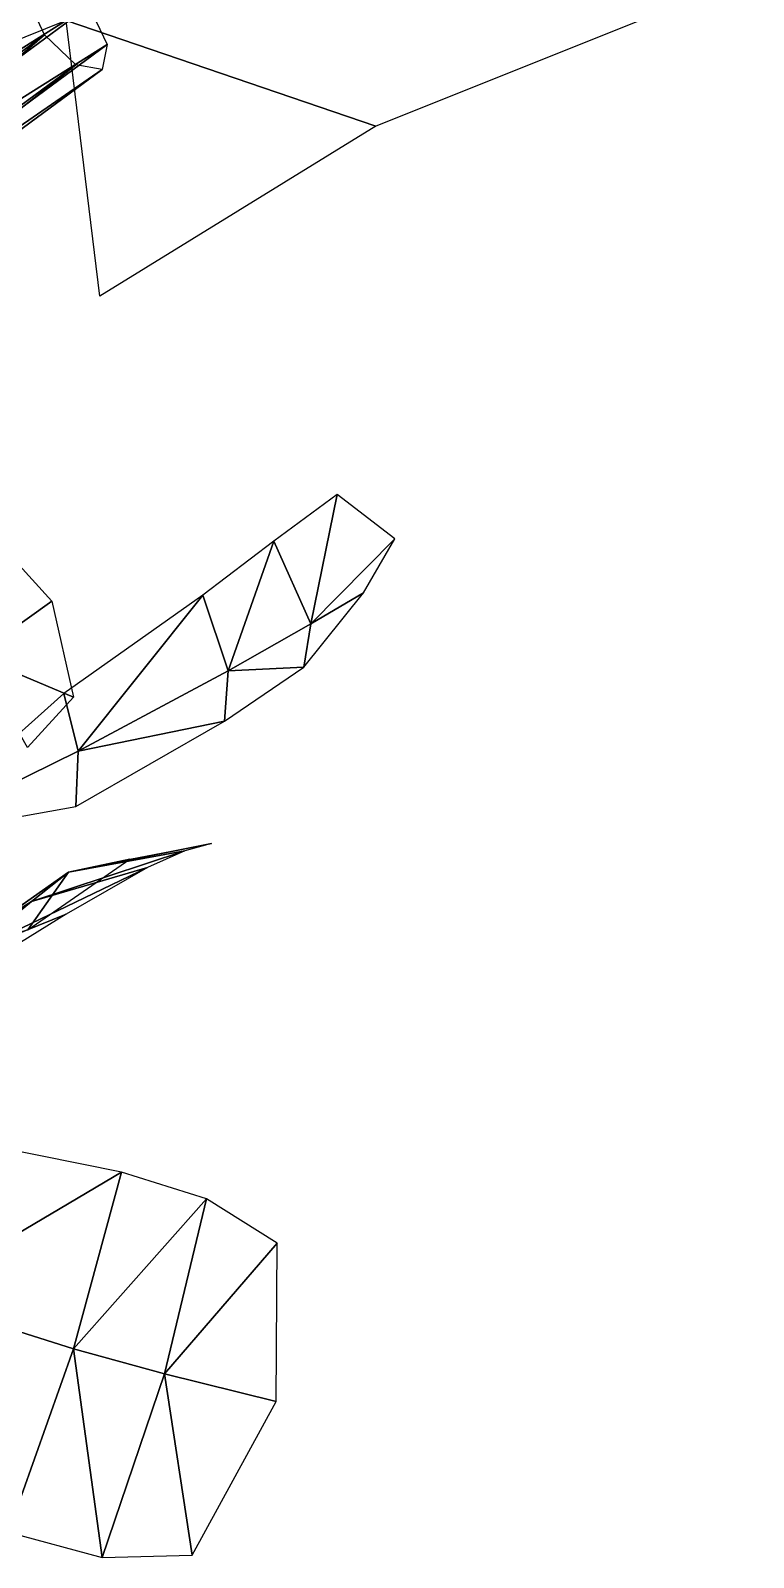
# Model space of a CAD drawing. Extents: x -6.8 to 6.8, y -29 to 29.
# Drawn here: x 3.351 to 4.858, y 4.852 to 8.034 of the extents above; entities that cross this region are included whole.
import ezdxf

# ---------------------------------------------------------------- set-up
doc = ezdxf.new("R2010")
doc.units = 0

msp = doc.modelspace()

# ---------------------------------------------------------------- linework, layer by layer
at = {"layer": 'flowers0', "color": 1}
for points in [[(3.93505, 6.7973, 5.01007), (3.99005, 7.06732, 4.74005), (3.85754, 6.96954, 4.67254)], [(4.11004, 6.97454, 5.04254), (3.99005, 7.06732, 4.74005), (3.93505, 6.7973, 5.01007)], [(3.76257, 6.69982, 4.99505), (3.85754, 6.96954, 4.67254), (3.71002, 6.85729, 4.64257)], [(3.93505, 6.7973, 5.01007), (3.85754, 6.96954, 4.67254), (3.76257, 6.69982, 4.99505)], [(3.93505, 6.7973, 5.01007), (4.04504, 6.8623, 5.38006), (4.11004, 6.97454, 5.04254)], [(3.23504, 6.73107, 6.11505), (3.32006, 6.9273, 5.88757), (3.39508, 6.84478, 6.15258)], [(3.39508, 6.84478, 6.15258), (3.44006, 6.64483, 6.33007), (3.23504, 6.73107, 6.11505)], [(3.45007, 6.53228, 4.95355), (3.71002, 6.85729, 4.64257), (3.42004, 6.65234, 4.63256)], [(3.76257, 6.69982, 4.99505), (3.71002, 6.85729, 4.64257), (3.45007, 6.53228, 4.95355)], [(3.93505, 6.7973, 5.01007), (3.92004, 6.70733, 5.40502), (4.04504, 6.8623, 5.38006)], [(3.76257, 6.69982, 4.99505), (3.92004, 6.70733, 5.40502), (3.93505, 6.7973, 5.01007)], [(3.23504, 6.73107, 6.11505), (3.44006, 6.64483, 6.33007), (3.34405, 6.53979, 6.33508)], [(3.75506, 6.59478, 5.38507), (3.76257, 6.69982, 4.99505), (3.45007, 6.53228, 4.95355)], [(3.75506, 6.59478, 5.38507), (3.92004, 6.70733, 5.40502), (3.76257, 6.69982, 4.99505)], [(3.45007, 6.53228, 4.95355), (3.42004, 6.65234, 4.63256), (3.08428, 6.35229, 4.91253)], [(3.44506, 6.41729, 5.27258), (3.75506, 6.59478, 5.38507), (3.45007, 6.53228, 4.95355)], [(3.08428, 6.35229, 4.91253), (3.44506, 6.41729, 5.27258), (3.45007, 6.53228, 4.95355)], [(3.43005, 6.27984, 3.76257), (3.72753, 6.33984, 3.81756), (3.67254, 6.32482, 3.94903)], [(3.55755, 6.30731, 3.61254), (3.72753, 6.33984, 3.81756), (3.43005, 6.27984, 3.76257)], [(3.43005, 6.27984, 3.76257), (3.34478, 6.15979, 3.48504), (3.55755, 6.30731, 3.61254)], [(3.35253, 6.21881, 3.88757), (3.67254, 6.32482, 3.94903), (3.59429, 6.28979, 4.07257)], [(3.43005, 6.27984, 3.76257), (3.67254, 6.32482, 3.94903), (3.35253, 6.21881, 3.88757)], [(3.43005, 6.27984, 3.76257), (3.21252, 6.12731, 3.57757), (3.34478, 6.15979, 3.48504)], [(3.35253, 6.21881, 3.88757), (3.21252, 6.12731, 3.57757), (3.43005, 6.27984, 3.76257)], [(3.35253, 6.21881, 3.88757), (3.59429, 6.28979, 4.07257), (3.22003, 6.1098, 4.11505)], [(3.22003, 6.1098, 4.11505), (3.59429, 6.28979, 4.07257), (3.42504, 6.19232, 4.28002)], [(3.12756, 6.07733, 3.70153), (3.35253, 6.21881, 3.88757), (3.22003, 6.1098, 4.11505)], [(3.12756, 6.07733, 3.70153), (3.21252, 6.12731, 3.57757), (3.35253, 6.21881, 3.88757)], [(3.22003, 6.1098, 4.11505), (3.42504, 6.19232, 4.28002), (3.07257, 5.97479, 4.37756)], [(3.10003, 5.39483, 5.51507), (3.54003, 5.65484, 5.60003), (3.19506, 5.7243, 5.55505)], [(3.44006, 5.28729, 5.52508), (3.54003, 5.65484, 5.60003), (3.10003, 5.39483, 5.51507)], [(3.44006, 5.28729, 5.52508), (3.71752, 5.59979, 5.63256), (3.54003, 5.65484, 5.60003)], [(3.63006, 5.2348, 5.53002), (3.71752, 5.59979, 5.63256), (3.44006, 5.28729, 5.52508)], [(3.63006, 5.2348, 5.53002), (3.86505, 5.50732, 5.67004), (3.71752, 5.59979, 5.63256)], [(3.86254, 5.1773, 5.60754), (3.86505, 5.50732, 5.67004), (3.63006, 5.2348, 5.53002)], [(3.30505, 4.90484, 5.53253), (3.44006, 5.28729, 5.52508), (3.10003, 5.39483, 5.51507)], [(3.30505, 4.90484, 5.53253), (3.50006, 4.85229, 5.55505), (3.44006, 5.28729, 5.52508)], [(3.44006, 5.28729, 5.52508), (3.50006, 4.85229, 5.55505), (3.63006, 5.2348, 5.53002)], [(3.63006, 5.2348, 5.53002), (3.50006, 4.85229, 5.55505), (3.68756, 4.85729, 5.62506)], [(3.63006, 5.2348, 5.53002), (3.68756, 4.85729, 5.62506), (3.86254, 5.1773, 5.60754)]]:
    msp.add_3dface(points, dxfattribs=at)
at = {"layer": 'leaves2', "color": 3}
for points in [[(3.42504, 8.0548, 3.95587), (2.78503, 7.7973, 3.50006), (2.78503, 8.45233, 3.10003)], [(4.85754, 8.14984, 4.27758), (4.07006, 7.83483, 4.56506), (3.42504, 8.0548, 3.95587)], [(3.42504, 8.0548, 3.95587), (4.07006, 7.83483, 4.56506), (3.49505, 7.48004, 4.35754)]]:
    msp.add_3dface(points, dxfattribs=at)
at = {"layer": 'stems3', "color": 3}
for points in [[(2.37255, 7.43481, 4.53753), (3.35003, 8.15979, 3.96008), (3.40502, 8.14984, 4.04003)], [(2.37255, 7.43481, 4.53753), (3.40502, 8.14984, 4.04003), (2.43255, 7.4298, 4.61505)], [(2.43255, 7.4298, 4.61505), (3.40502, 8.14984, 4.04003), (3.47253, 8.08483, 4.07257)], [(2.41754, 7.31481, 4.41003), (3.38006, 8.02484, 3.84252), (3.34155, 8.10729, 3.87756)], [(2.43255, 7.4298, 4.61505), (3.47253, 8.08483, 4.07257), (2.50756, 7.37481, 4.64007)], [(2.50756, 7.37481, 4.64007), (3.47253, 8.08483, 4.07257), (3.51007, 8.00482, 4.03753)], [(2.49255, 7.25982, 4.43304), (3.38006, 8.02484, 3.84252), (2.41754, 7.31481, 4.41003)], [(2.49255, 7.25982, 4.43304), (3.44506, 7.96258, 3.87255), (3.38006, 8.02484, 3.84252)], [(2.50756, 7.37481, 4.64007), (3.51007, 8.00482, 4.03753), (2.55755, 7.3023, 4.59753)], [(2.55755, 7.3023, 4.59753), (3.51007, 8.00482, 4.03753), (3.50006, 7.95233, 3.95306)], [(2.55255, 7.25482, 4.51257), (3.44506, 7.96258, 3.87255), (2.49255, 7.25982, 4.43304)], [(2.55255, 7.25482, 4.51257), (3.50006, 7.95233, 3.95306), (3.44506, 7.96258, 3.87255)], [(2.55755, 7.3023, 4.59753), (3.50006, 7.95233, 3.95306), (2.55255, 7.25482, 4.51257)]]:
    msp.add_3dface(points, dxfattribs=at)

doc.saveas('drawing.dxf')
